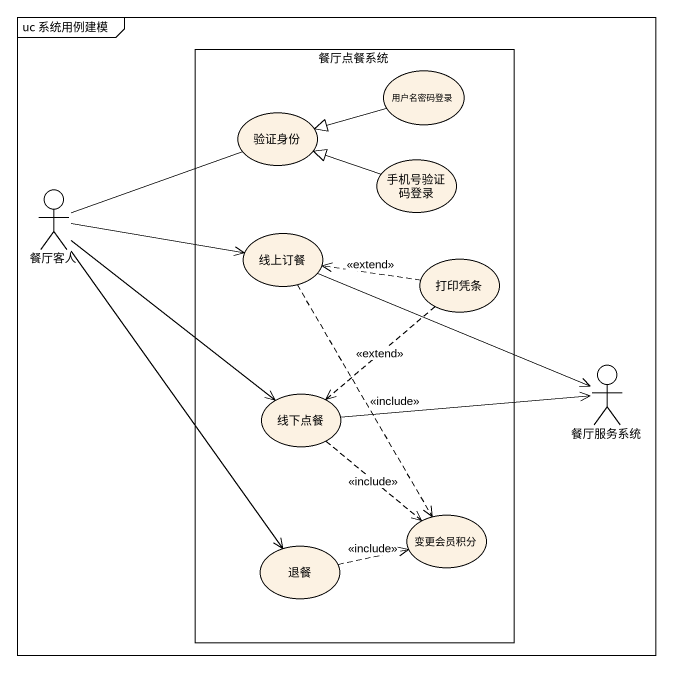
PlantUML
@startuml
mainframe uc 系统用例建模
rectangle 餐厅点餐系统 {
  usecase 用户名密码登录
  usecase 验证身份
  usecase 手机号验证码登录
  usecase 线上订餐
  usecase 打印凭条
  usecase 线下点餐
  usecase 变更会员积分
  usecase 退餐
}
actor 餐厅客人
actor 餐厅服务系统
用户名密码登录 -left-|> 验证身份
餐厅客人 -right- 验证身份
餐厅客人 -right-> 线上订餐
餐厅客人 --> 线下点餐
餐厅客人 --> 退餐
手机号验证码登录 -left-|> 验证身份
线上订餐 ..> 变更会员积分 : <<include>>
打印凭条 .left.> 线上订餐 : <<extend>>
打印凭条 ..> 线下点餐 : <<extend>>
餐厅服务系统 <-left- 线上订餐
餐厅服务系统 <-left- 线下点餐
线下点餐 ..> 变更会员积分 : <<include>>
退餐 .right.> 变更会员积分 : <<include>>
@enduml
